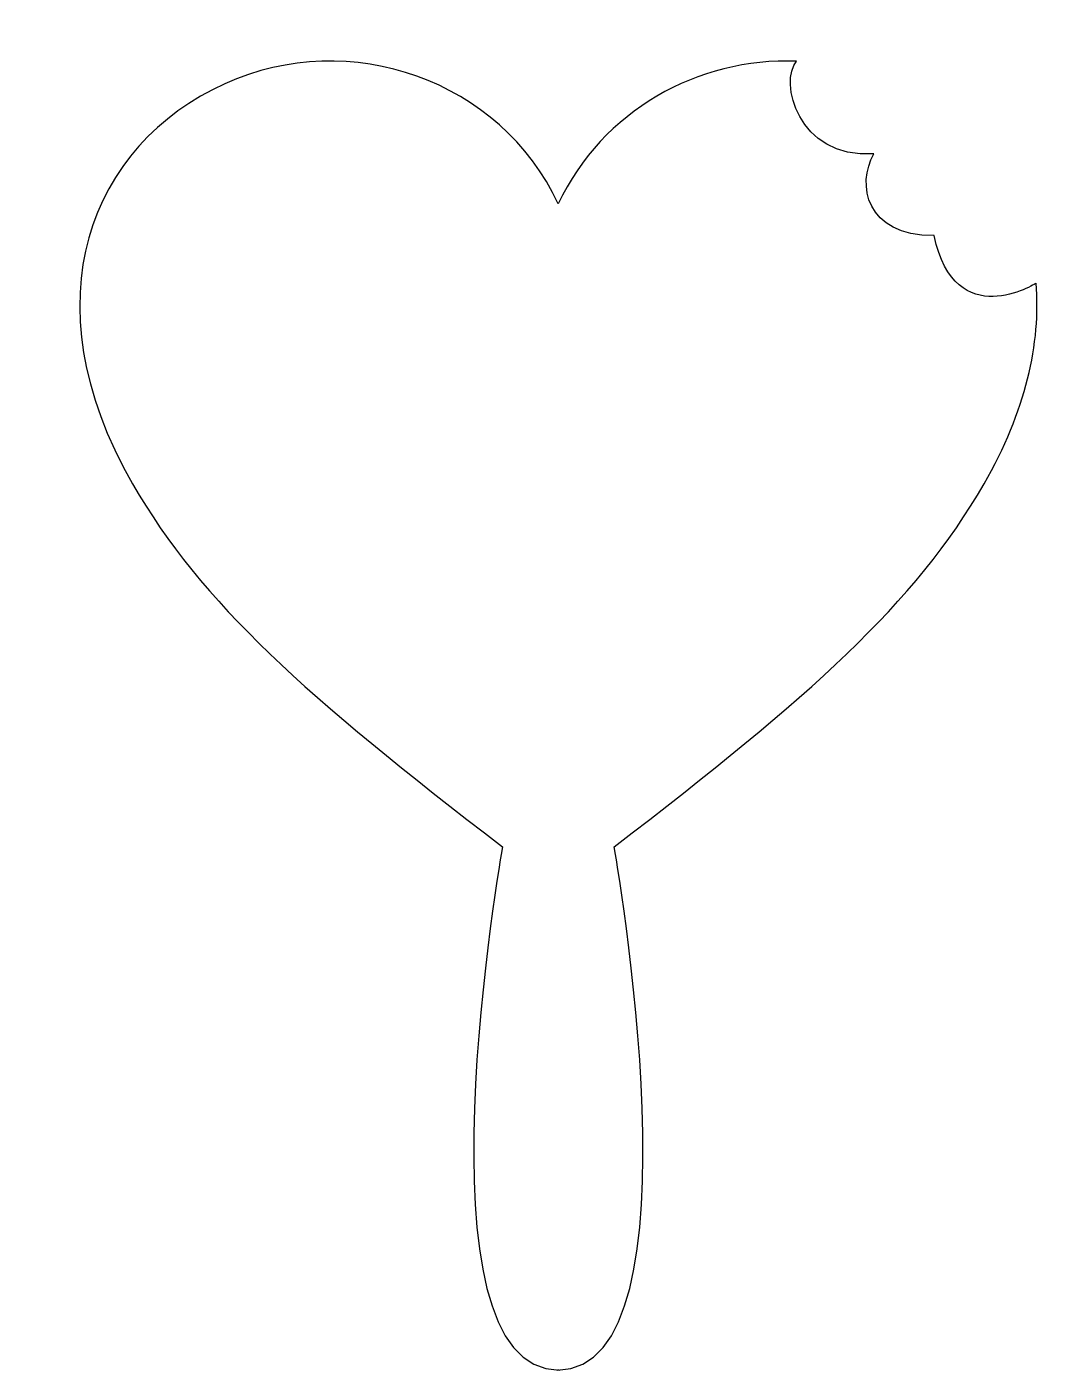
# Model space of a CAD drawing. Header units: centimetres. Extents: x -6.3 to 5.7, y -7.8 to 8.2.
import ezdxf

# ---------------------------------------------------------------- set-up
doc = ezdxf.new("R2010")
doc.units = ezdxf.units.CM
doc.header["$MEASUREMENT"] = 0
doc.layers.add('Camada 1', color=7, linetype='Continuous')

msp = doc.modelspace()

# ---------------------------------------------------------------- linework, layer by layer
at = {"layer": 'Camada 1'}
msp.add_open_spline([(5.66093, 5.12296), (5.72139, 4.41515), (5.54031, 3.60637), (5.04442, 2.74536), (5.04442, 2.74536), (4.2285, 1.32801), (2.98543, 0.22552), (0.66139, -1.5561), (0.66139, -1.5561), (0.66139, -1.5561), (1.77187, -7.75666), (-0.01041, -7.75666), (-0.01041, -7.75666), (-0.01041, -7.75666), (0.01046, -7.75667), (0.01046, -7.75667), (0.01046, -7.75667), (-1.77204, -7.75667), (-0.66153, -1.55611), (-0.66153, -1.55611), (-0.66153, -1.55611), (-2.98549, 0.22549), (-4.22845, 1.32798), (-5.04448, 2.74533), (-5.04448, 2.74533), (-6.29815, 4.92214), (-5.53936, 6.76512), (-3.95403, 7.48693), (-3.95403, 7.48693), (-2.45908, 8.16149), (-0.691, 7.52799), (-0.00004, 6.06588), (-0.00004, 6.06588), (0.52127, 7.16893), (1.65551, 7.80035), (2.82314, 7.75432), (2.82314, 7.75432), (2.61875, 7.52077), (2.82232, 6.6041), (3.739, 6.65503), (3.739, 6.65503), (3.53535, 6.29856), (3.63719, 5.68745), (4.45203, 5.68745), (4.45203, 5.68745), (4.70658, 4.51619), (5.66093, 5.12296), (5.66093, 5.12296)], degree=3, knots=[0, 0, 0, 0, 0.07692308, 0.07692308, 0.07692308, 0.07692308, 0.15384615, 0.15384615, 0.15384615, 0.15384615, 0.23076923, 0.23076923, 0.23076923, 0.23076923, 0.30769231, 0.30769231, 0.30769231, 0.30769231, 0.38461538, 0.38461538, 0.38461538, 0.38461538, 0.46153846, 0.46153846, 0.46153846, 0.46153846, 0.53846154, 0.53846154, 0.53846154, 0.53846154, 0.61538462, 0.61538462, 0.61538462, 0.61538462, 0.69230769, 0.69230769, 0.69230769, 0.69230769, 0.76923077, 0.76923077, 0.76923077, 0.76923077, 0.84615385, 0.84615385, 0.84615385, 0.84615385, 1, 1, 1, 1], dxfattribs=at)

doc.saveas('drawing.dxf')
